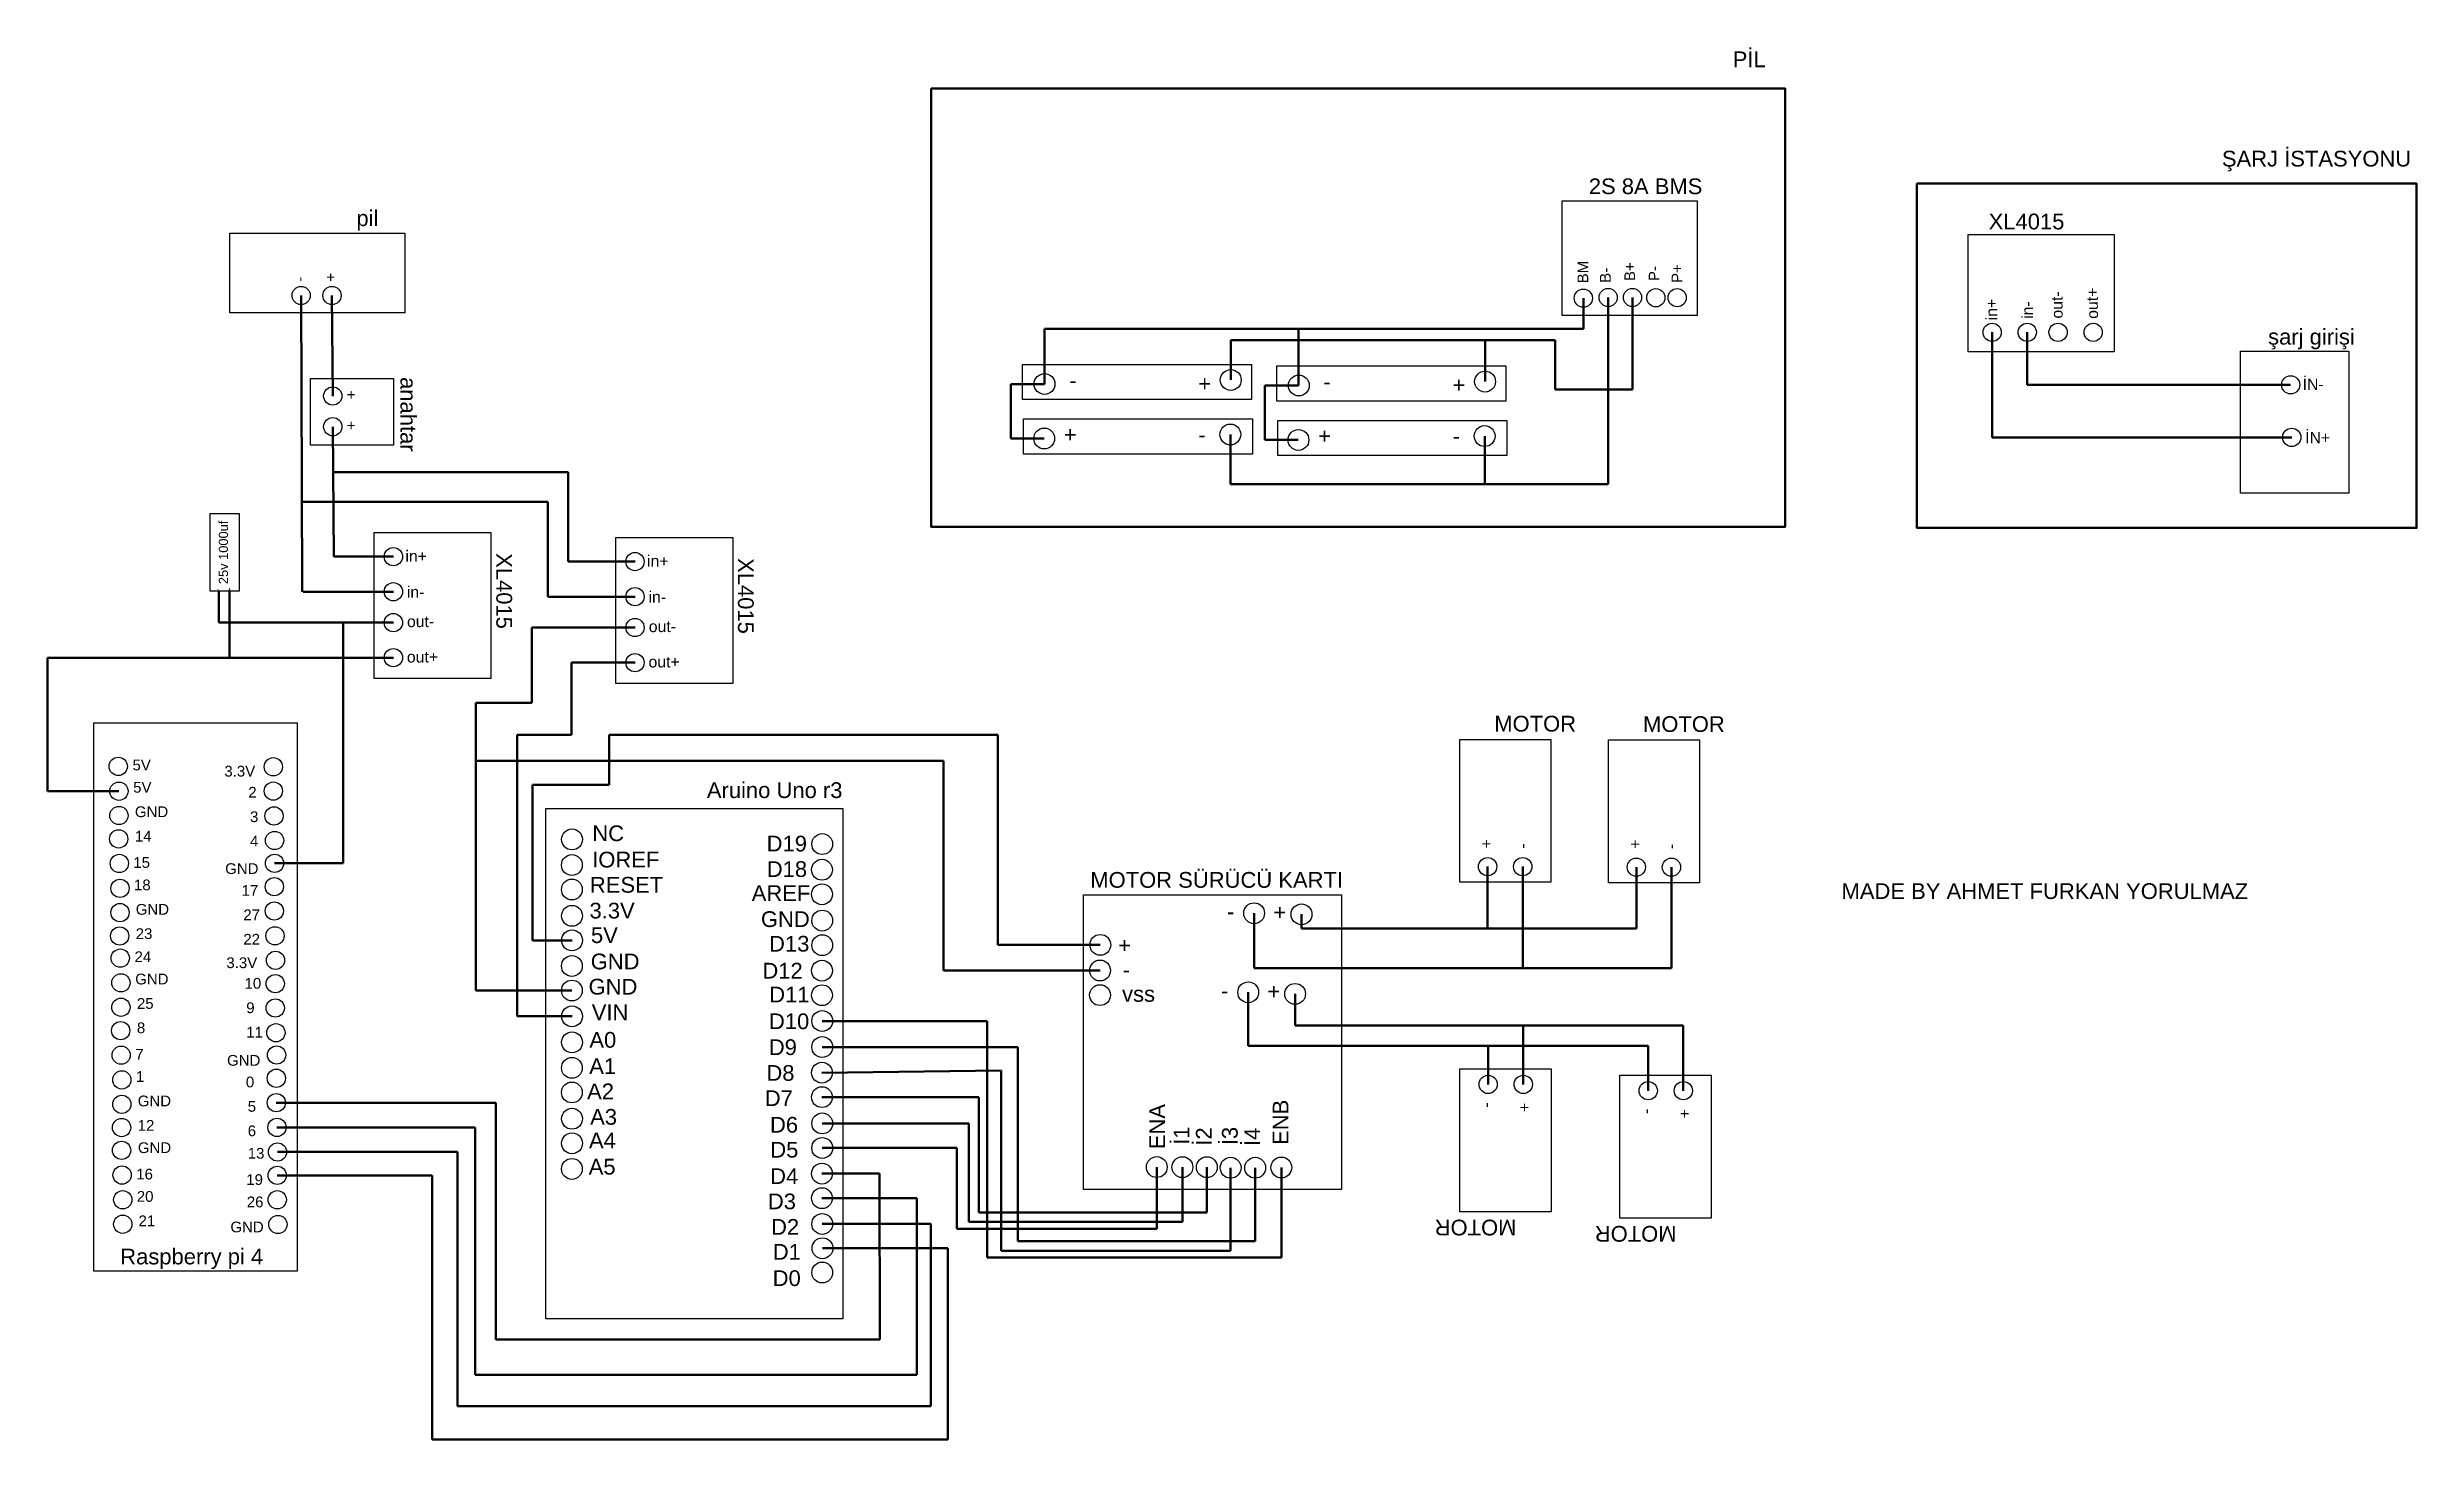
# Model space of a CAD drawing. Header units: millimetres. Extents: x 4493 to 22239, y 753 to 11180.
import ezdxf

# ---------------------------------------------------------------- set-up
doc = ezdxf.new("R2010")
doc.units = ezdxf.units.MM
doc.styles.add('Annotative', font='arial.ttf')

msp = doc.modelspace()

# ---------------------------------------------------------------- linework, layer by layer
at = {"color": 18, "lineweight": 50, "true_color": 0x000000}
for p, q in [((6394, 9322), (6399, 7909)), ((16184, 9307), (16184, 7909)), ((19323, 9046), (19323, 8653)), ((21296, 8653), (19323, 8653)), ((13354, 8281), (13354, 7909)), ((15259, 8269), (15259, 7909)), ((6399, 7909), (6402, 7103)), ((13354, 7909), (16184, 7909)), ((8241, 7777), (6400, 7777)), ((8241, 7066), (8241, 7777)), ((5777, 6872), (5777, 7107)), ((7085, 7103), (6410, 7103)), ((8895, 7066), (8241, 7066)), ((6710, 6872), (5777, 6872)), ((7085, 6872), (6710, 6872)), ((6710, 6872), (6710, 5069)), ((8895, 6835), (8123, 6835)), ((8123, 6835), (8123, 6270)), ((8123, 6270), (7703, 6270)), ((7703, 6270), (7703, 4116)), ((11206, 5836), (7703, 5836)), ((11206, 4266), (11206, 5836)), ((6195, 5069), (6710, 5069)), ((15544, 5044), (15544, 4284)), ((16658, 5040), (16658, 4284)), ((13532, 4695), (13532, 4284)), ((12378, 4266), (11206, 4266)), ((16658, 4284), (13532, 4284)), ((8422, 4116), (7703, 4116)), ((13488, 4103), (13488, 3701)), ((16484, 3701), (13488, 3701)), ((15285, 3413), (15285, 3701)), ((16484, 3366), (16484, 3701)), ((10295, 3318), (11469, 3318)), ((11469, 2453), (11469, 3318)), ((13178, 2793), (13178, 2453)), ((13178, 2453), (11469, 2453))]:
    msp.add_line(p, q, dxfattribs=at)
at = {"color": 1, "lineweight": 50}
for p, q in [((6625, 9322), (6631, 8569)), ((16366, 9307), (16366, 8618)), ((13357, 8689), (13357, 8988)), ((19060, 9046), (19060, 8259)), ((6631, 8339), (6640, 7366)), ((21304, 8259), (19060, 8259)), ((8393, 7998), (6634, 7998)), ((8393, 7329), (8393, 7998)), ((7085, 7366), (6640, 7366)), ((8895, 7329), (8393, 7329)), ((5858, 6609), (5858, 7107)), ((7085, 6609), (4493, 6609)), ((4493, 6609), (4493, 5609)), ((8419, 6032), (8419, 6572)), ((8895, 6572), (8419, 6572)), ((8013, 3923), (8013, 6032)), ((8013, 6032), (8419, 6032)), ((11613, 6032), (8701, 6032)), ((8701, 6032), (8701, 5657)), ((11613, 4458), (11613, 6032)), ((5029, 5609), (4493, 5609)), ((8701, 5657), (8127, 5657)), ((8127, 5657), (8127, 4492)), ((13887, 4687), (13887, 4582)), ((8423, 4492), (8127, 4492)), ((12380, 4458), (11613, 4458)), ((8423, 3923), (8013, 3923)), ((10297, 3888), (11532, 3888)), ((11532, 3650), (11532, 3888)), ((11532, 2116), (11532, 3650)), ((13736, 2791), (13736, 2116)), ((13736, 2116), (11532, 2116))]:
    msp.add_line(p, q, dxfattribs=at)
at = {"color": 41, "lineweight": 50, "true_color": 0xf4ee51}
for p, q in [((15998, 9302), (15998, 9072)), ((11962, 8659), (11962, 9072)), ((11962, 9072), (15998, 9072)), ((13864, 8648), (13864, 9072))]:
    msp.add_line(p, q, dxfattribs=at)
at = {"color": 240, "lineweight": 50, "true_color": 0xed1f24}
for p, q in [((13357, 8988), (15786, 8988)), ((15262, 8677), (15262, 8988)), ((15786, 8988), (15786, 8618)), ((15786, 8618), (16366, 8618))]:
    msp.add_line(p, q, dxfattribs=at)
at = {"color": 4, "lineweight": 50}
for p, q in [((11711, 8251), (11711, 8659)), ((11962, 8659), (11711, 8659)), ((13613, 8240), (13613, 8648)), ((13864, 8648), (13613, 8648)), ((11960, 8251), (11711, 8251)), ((13862, 8240), (13613, 8240))]:
    msp.add_line(p, q, dxfattribs=at)
at = {"color": 242, "lineweight": 50, "true_color": 0xcd2027}
for p, q in [((15281, 5044), (15281, 4582)), ((16395, 5040), (16395, 4582)), ((16395, 4582), (13887, 4582)), ((13839, 4091), (13839, 3854)), ((16747, 3854), (13839, 3854)), ((15548, 3413), (15548, 3854)), ((16747, 3366), (16747, 3854))]:
    msp.add_line(p, q, dxfattribs=at)
at = {"color": 152, "lineweight": 50, "true_color": 0x2776bb}
for p, q in [((10297, 3693), (11763, 3693)), ((11763, 3647), (11763, 3693)), ((11763, 2239), (11763, 3647)), ((6208, 3276), (7853, 3276)), ((7853, 3276), (7853, 1503)), ((10295, 2745), (10726, 2745)), ((10726, 2745), (10729, 1503)), ((13540, 2789), (13540, 2239)), ((13540, 2239), (11763, 2239)), ((7853, 1503), (10729, 1503))]:
    msp.add_line(p, q, dxfattribs=at)
at = {"color": 3, "lineweight": 50}
for p, q in [((10295, 3501), (11637, 3517)), ((11637, 2167), (11637, 3517)), ((11637, 3517), (11637, 3517)), ((13356, 2789), (13356, 2167)), ((13356, 2167), (11637, 2167))]:
    msp.add_line(p, q, dxfattribs=at)
at = {"color": 7, "lineweight": 50}
for p, q in [((6213, 3091), (7698, 3091)), ((7698, 3091), (7698, 1239)), ((10295, 2561), (11006, 2561)), ((11006, 1239), (11006, 2561)), ((7698, 1239), (11006, 1239))]:
    msp.add_line(p, q, dxfattribs=at)
at = {"color": 8, "lineweight": 50}
for p, q in [((10297, 3121), (11396, 3121)), ((11396, 2385), (11396, 3121)), ((12995, 2793), (12995, 2385)), ((12995, 2385), (11396, 2385))]:
    msp.add_line(p, q, dxfattribs=at)
at = {"color": 6, "lineweight": 50}
for p, q in [((6217, 2907), (7565, 2907)), ((7565, 2907), (7565, 1004)), ((10297, 2368), (11110, 2368)), ((11110, 2368), (11110, 1004)), ((7565, 1004), (11110, 1004))]:
    msp.add_line(p, q, dxfattribs=at)
at = {"color": 40, "lineweight": 50, "true_color": 0xf8d731}
for p, q in [((10297, 2937), (11306, 2937)), ((11306, 2332), (11306, 2937)), ((6215, 2732), (7376, 2732)), ((7376, 2732), (7376, 753)), ((12803, 2794), (12803, 2332)), ((12803, 2332), (11306, 2332)), ((10299, 2186), (11239, 2186)), ((11239, 753), (11239, 2186)), ((7376, 753), (11239, 753))]:
    msp.add_line(p, q, dxfattribs=at)
at = {"lineweight": 50}
for points in [[(11112, 10871), (17511, 10871), (17511, 7590), (11112, 7590)], [(18496, 10160), (22239, 10160), (22239, 7581), (18496, 7581)]]:
    msp.add_lwpolyline(points, close=True, dxfattribs=at)
for points in [[(15840, 10030), (16850, 10030), (16850, 9172), (15840, 9172)], [(5860, 9789), (7170, 9789), (7170, 9191), (5860, 9191)], [(18880, 9778), (19973, 9778), (19973, 8901), (18880, 8901)], [(20921, 8906), (21733, 8906), (21733, 7842), (20921, 7842)], [(7086, 8701), (7086, 8200), (6464, 8200), (6464, 8701)], [(13512, 8542), (11797, 8542), (11797, 8806), (13512, 8806)], [(15417, 8531), (13702, 8531), (13702, 8795), (15417, 8795)], [(11805, 8398), (13520, 8398), (13520, 8134), (11805, 8134)], [(13709, 8386), (15425, 8386), (15425, 8123), (13709, 8123)], [(5713, 7688), (5929, 7688), (5929, 7107), (5713, 7107)], [(7816, 7546), (7816, 6453), (6940, 6453), (6940, 7546)], [(9627, 7509), (9627, 6416), (8750, 6416), (8750, 7509)], [(4840, 2015), (4840, 6122), (6364, 6122), (6364, 2015)], [(15073, 5997), (15755, 5997), (15755, 4927), (15073, 4927)], [(16187, 5994), (16869, 5994), (16869, 4924), (16187, 4924)], [(8226, 5479), (10452, 5479), (10452, 1658), (8226, 1658)], [(12254, 4832), (14186, 4832), (14186, 2627), (12254, 2627)], [(15756, 2459), (15073, 2459), (15073, 3529), (15756, 3529)], [(16955, 2412), (16272, 2412), (16272, 3483), (16955, 3483)]]:
    msp.add_lwpolyline(points, close=True)
for centre, radius in [((6394, 9322), 68.4), ((6625, 9322), 68.4), ((6625, 9322), 68.4), ((15998, 9302), 68.4), ((16184, 9307), 68.4), ((16366, 9307), 68.4), ((16541, 9305), 68.4), ((16701, 9306), 68.4), ((19060, 9046), 68.4), ((19060, 9046), 68.4), ((19323, 9046), 68.4), ((19554, 9046), 68.4), ((19554, 9046), 68.4), ((19817, 9046), 68.4), ((11962, 8659), 78.1), ((13357, 8689), 78.1), ((13867, 8648), 78.1), ((15262, 8677), 78.1), ((21296, 8653), 68.4), ((21296, 8653), 68.4), ((6631, 8569), 68.4), ((6631, 8339), 68.4), ((6631, 8339), 68.4), ((13354, 8281), 78.1), ((15259, 8269), 78.1), ((11960, 8251), 78.1), ((13864, 8240), 78.1), ((21304, 8259), 68.4), ((7085, 7366), 68.4), ((7085, 7366), 68.4), ((8895, 7329), 68.4), ((8895, 7329), 68.4), ((7085, 7103), 68.4), ((8895, 7066), 68.4), ((7085, 6872), 68.4), ((7085, 6872), 68.4), ((8895, 6835), 68.4), ((8895, 6835), 68.4), ((7085, 6609), 68.4), ((8895, 6572), 68.4), ((5024, 5795), 68.4), ((6186, 5792), 68.4), ((5029, 5609), 68.4), ((6186, 5610), 68.4), ((5029, 5427), 68.4), ((6191, 5424), 68.4), ((8423, 5248), 78.1), ((5027, 5252), 68.4), ((6195, 5240), 68.4), ((10297, 5213), 78.1), ((5032, 5068), 68.4), ((6195, 5069), 68.4), ((8422, 5056), 78.1), ((10295, 5021), 78.1), ((15281, 5044), 68.4), ((15281, 5044), 68.4), ((15544, 5044), 68.4), ((16395, 5040), 68.4), ((16395, 5040), 68.4), ((16658, 5040), 68.4), ((5037, 4882), 68.4), ((6193, 4894), 68.4), ((8422, 4873), 78.1), ((10295, 4837), 78.1), ((5037, 4700), 68.4), ((6193, 4712), 68.4), ((8423, 4676), 78.1), ((10297, 4640), 78.1), ((13532, 4695), 78.1), ((13887, 4687), 78.1), ((5035, 4525), 68.4), ((6198, 4526), 68.4), ((8423, 4492), 78.1), ((10297, 4456), 78.1), ((12380, 4458), 78.1), ((5039, 4359), 68.4), ((6202, 4342), 68.4), ((8422, 4300), 78.1), ((10295, 4265), 78.1), ((12378, 4266), 78.1), ((5044, 4174), 68.4), ((6200, 4168), 68.4), ((8422, 4116), 78.1), ((10295, 4081), 78.1), ((12378, 4082), 78.1), ((13488, 4103), 78.1), ((13839, 4091), 78.1), ((5044, 3991), 68.4), ((6200, 3985), 68.4), ((8423, 3923), 78.1), ((10297, 3888), 78.1), ((5042, 3816), 68.4), ((6205, 3800), 68.4), ((8423, 3728), 78.1), ((10297, 3693), 78.1), ((5046, 3632), 68.4), ((6210, 3633), 68.4), ((8422, 3537), 78.1), ((10295, 3501), 78.1), ((5051, 3447), 68.4), ((6208, 3459), 68.4), ((8422, 3353), 78.1), ((10295, 3318), 78.1), ((15285, 3413), 68.4), ((15548, 3413), 68.4), ((15548, 3413), 68.4), ((16484, 3366), 68.4), ((16747, 3366), 68.4), ((16747, 3366), 68.4), ((5051, 3264), 68.4), ((6208, 3276), 68.4), ((8423, 3156), 78.1), ((10297, 3121), 78.1), ((5049, 3090), 68.4), ((6213, 3091), 68.4), ((8423, 2972), 78.1), ((5049, 2919), 68.4), ((6217, 2907), 68.4), ((8422, 2780), 78.1), ((10297, 2937), 78.1), ((12803, 2794), 78.1), ((12995, 2793), 78.1), ((13178, 2793), 78.1), ((13356, 2789), 78.1), ((13540, 2789), 78.1), ((13736, 2791), 78.1), ((5053, 2734), 68.4), ((6215, 2732), 68.4), ((10295, 2745), 78.1), ((5058, 2549), 68.4), ((6215, 2549), 68.4), ((10295, 2561), 78.1), ((5058, 2366), 68.4), ((6220, 2364), 68.4), ((10297, 2368), 78.1), ((10299, 2186), 78.1), ((10297, 2004), 78.1)]:
    msp.add_circle(centre, radius)

# ---------------------------------------------------------------- texts
at = {"style": 'Annotative'}
for s, height, p in [('PİL', 117.8, (17117, 11032)), ('ŞARJ İSTASYONU', 117.85, (20781, 10288)), ('2S 8A BMS', 117.8, (16039, 10081)), ('pil', 117.8, (6808, 9842)), ('XL4015 ', 117.8, (19034, 9817)), ('şarj girişi', 117.85, (21127, 8954)), ('İN-', 84.6, (21386, 8615)), ('+', 80.4, (6735, 8540)), ('+', 80.4, (6735, 8310)), ('+', 118, (12107, 8222)), ('-', 118, (13115, 8221)), ('+', 118, (14012, 8211)), ('-', 118, (15020, 8210)), ('İN+', 84.6, (21405, 8215)), ('in+', 84.6, (7175, 7328)), ('in+', 84.6, (8985, 7291)), ('-', 29.9, (5764, 7107)), ('+', 29.9, (5844, 7108)), ('in-', 84.6, (7186, 7059)), ('in-', 84.6, (8996, 7022)), ('out-', 84.6, (7187, 6838)), ('out-', 84.6, (8998, 6801)), ('out+', 84.6, (7186, 6573)), ('out+', 84.6, (8996, 6536)), ('MOTOR', 117.8, (15331, 6056)), ('MOTOR', 117.8, (16445, 6053)), ('5V', 80.4, (5131, 5765)), ('3.3V', 80.4, (5819, 5719)), ('Aruino Uno r3', 117.85, (9433, 5558)), ('5V', 80.4, (5136, 5598)), ('2', 80.4, (5998, 5561)), ('GND', 80.4, (5149, 5415)), ('3', 80.4, (6011, 5378)), ('NC', 117.8, (8575, 5235)), ('14', 80.4, (5149, 5232)), ('4', 80.4, (6011, 5195)), ('IOREF', 117.8, (8574, 5038)), ('D19', 117.8, (9881, 5158)), ('15', 80.4, (5137, 5035)), ('GND', 80.4, (5825, 4989)), ('D18', 117.8, (9882, 4967)), ('MOTOR SÜRÜCÜ KARTI', 117.85, (12305, 4886)), ('18', 80.4, (5142, 4867)), ('17', 80.4, (5948, 4826)), ('RESET', 117.8, (8557, 4849)), ('AREF', 117.8, (9769, 4787)), ('MADE BY AHMET FURKAN YORULMAZ ', 117.85, (17932, 4802)), ('GND', 80.4, (5155, 4684)), ('27', 80.4, (5961, 4643)), ('3.3V', 117.8, (8554, 4656)), ('GND', 117.8, (9838, 4592)), ('-', 118, (13329, 4649)), ('+', 118, (13676, 4644)), ('23', 80.4, (5155, 4502)), ('22', 80.4, (5961, 4460)), ('5V', 117.8, (8565, 4472)), ('D13', 117.8, (9899, 4408)), ('+', 118, (12514, 4396)), ('24', 80.4, (5146, 4329)), ('3.3V', 80.4, (5834, 4284)), ('GND', 117.8, (8563, 4275)), ('D12', 117.8, (9849, 4206)), ('-', 118, (12547, 4213)), ('GND', 80.4, (5151, 4162)), ('10', 80.4, (5970, 4130)), ('GND', 117.8, (8547, 4086)), ('D11', 117.8, (9900, 4027)), ('vss', 117.8, (12543, 4032)), ('-', 118, (13285, 4056)), ('+', 118, (13631, 4051)), ('25', 80.4, (5164, 3979)), ('9', 80.4, (5983, 3947)), ('VIN', 117.8, (8571, 3894)), ('D10', 117.8, (9898, 3827)), ('8', 80.4, (5164, 3797)), ('11', 80.4, (5983, 3764)), ('A0', 117.8, (8553, 3688)), ('D9', 117.8, (9897, 3633)), ('7', 80.4, (5152, 3599)), ('GND', 80.4, (5839, 3553)), ('A1', 117.8, (8552, 3491)), ('D8', 117.8, (9879, 3440)), ('1', 80.4, (5157, 3432)), ('0', 80.4, (5980, 3391)), ('A2', 117.8, (8536, 3302)), ('GND', 80.4, (5170, 3249)), ('5', 80.4, (5994, 3208)), ('A3', 117.8, (8559, 3111)), ('D7', 117.8, (9867, 3251)), ('12', 80.4, (5170, 3066)), ('6', 80.4, (5994, 3025)), ('A4', 117.8, (8550, 2935)), ('D6', 117.8, (9906, 3052)), ('GND', 80.4, (5171, 2899)), ('13', 80.4, (5994, 2857)), ('A5', 117.8, (8548, 2738)), ('D5', 117.8, (9908, 2865)), ('16', 80.4, (5159, 2701)), ('19', 80.4, (5983, 2660)), ('D4', 117.8, (9907, 2667)), ('20', 80.4, (5163, 2534)), ('26', 80.4, (5987, 2493)), ('D3', 117.8, (9890, 2478)), ('21', 80.4, (5176, 2351)), ('GND', 80.4, (5864, 2305)), ('D2', 117.8, (9914, 2287)), ('Raspberry pi 4', 117.85, (5039, 2065)), ('D1', 117.8, (9927, 2100)), ('D0', 117.8, (9926, 1903))]:
    msp.add_text(s, height=height, dxfattribs=at).set_placement(p)
for s, height, rotation, p in [('-', 80.4, 90, (6423, 9426)), ('+', 80.4, 90, (6654, 9426)), ('BM', 80.4, 90, (16035, 9413)), ('B-', 80.4, 90, (16203, 9417)), ('B+', 80.4, 90, (16386, 9430)), ('P-', 80.4, 90, (16568, 9430)), ('P+', 80.4, 90, (16740, 9416)), ('in+', 84.6, 90, (19098, 9136)), ('in-', 84.6, 90, (19367, 9147)), ('out-', 84.6, 90, (19588, 9149)), ('out+', 84.6, 90, (19853, 9147)), ('anahtar', 117.8, 270, (7138, 8711)), ('+', 118, 180, (13210, 8718)), ('-', 118, 180, (12202, 8719)), ('-', 118, 180, (14106, 8708)), ('+', 118, 180, (15114, 8707)), ('25v 1000uf', 68.8, 90, (5846, 7160)), ('XL4015 ', 117.8, 270, (7856, 7392)), ('XL4015 ', 117.8, 270, (9666, 7355)), ('+', 84.6, 90, (15313, 5181)), ('-', 84.6, 90, (15583, 5179)), ('+', 84.6, 90, (16427, 5178)), ('-', 84.6, 90, (16697, 5175)), ('ENA', 117.8, 90, (12865, 2928)), ('ENB', 117.8, 90, (13789, 2960)), ('-', 84.6, 270, (15246, 3278)), ('+', 84.6, 270, (15516, 3275)), ('-', 84.6, 270, (16445, 3231)), ('+', 84.6, 270, (16715, 3228)), ('İ1', 117.8, 90, (13047, 2961)), ('İ2', 117.8, 90, (13214, 2954)), ('İ3', 117.8, 90, (13409, 2958)), ('İ4', 117.8, 90, (13576, 2951)), ('MOTOR', 117.8, 180, (15497, 2400)), ('MOTOR', 117.8, 180, (16696, 2353))]:
    msp.add_text(s, height=height, rotation=rotation, dxfattribs=at).set_placement(p)

doc.saveas('drawing.dxf')
